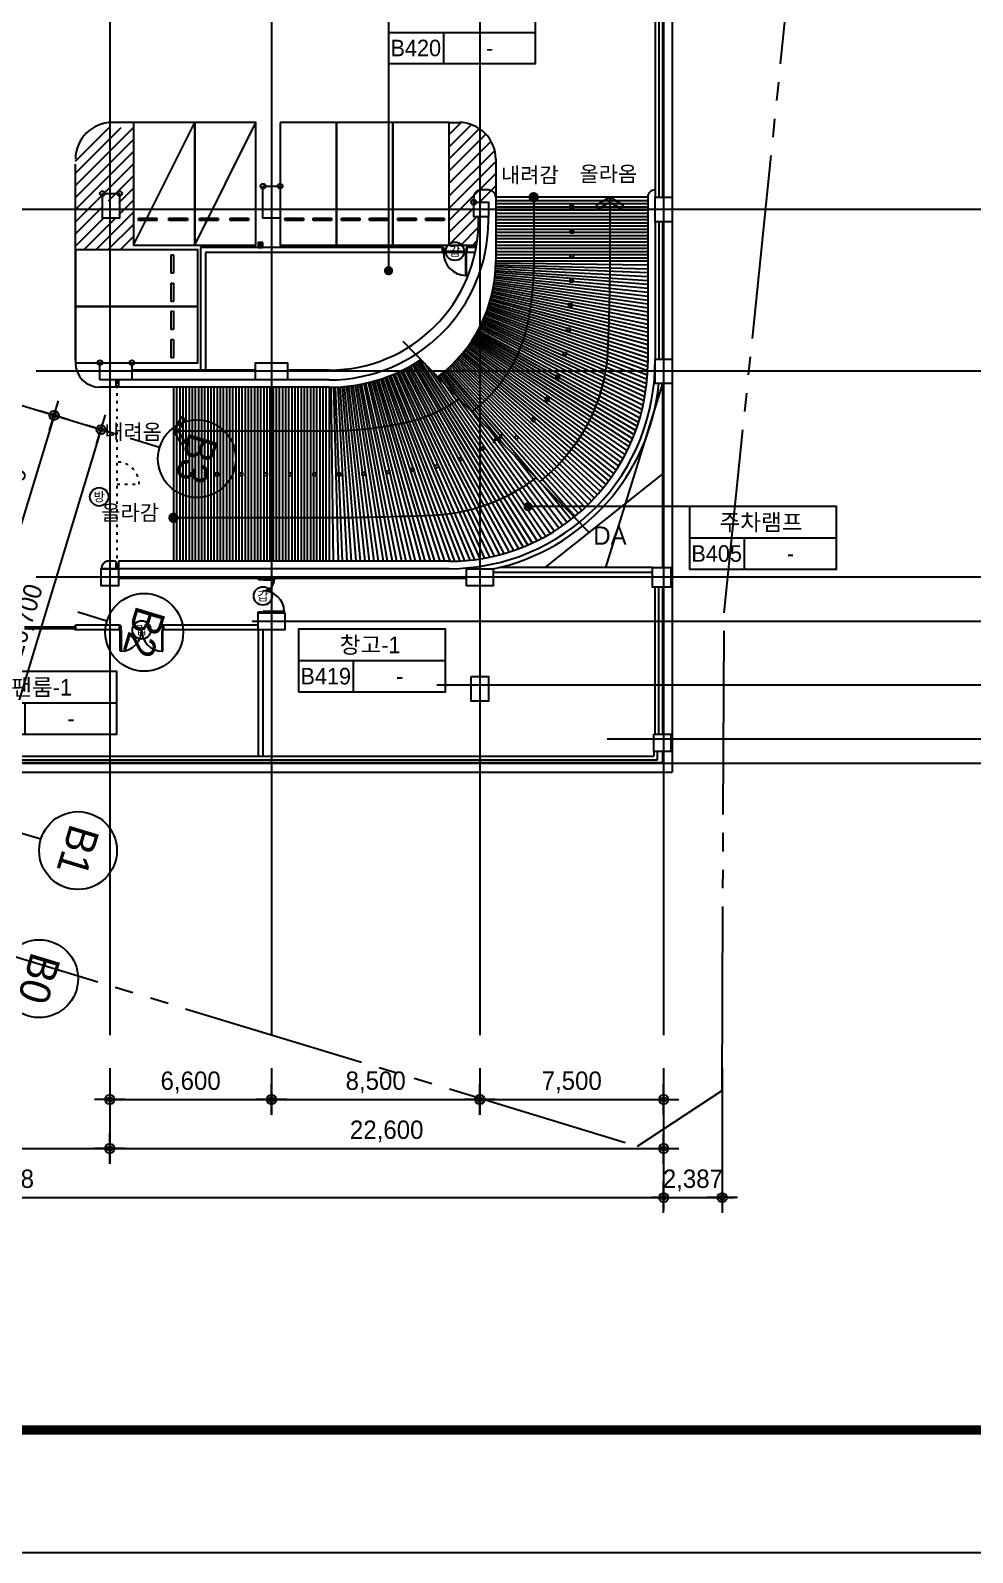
# Model space of a CAD drawing. Header units: metres. Extents: x 630750 to 860239, y 578133 to 726633.
# Drawn here: x 744667 to 783110, y 578133 to 640213 of the extents above; entities that cross this region are included whole.
import ezdxf
from ezdxf.enums import TextEntityAlignment as Align

# ---------------------------------------------------------------- set-up
doc = ezdxf.new("R2010")
doc.units = ezdxf.units.M
doc.header["$LTSCALE"] = 300
for name, pattern in [('HIDDEN-1', [1.4, 0.35, -0.7, 0.35]), ('SITE$0$ACAD$0$DASHED', [19.05, 12.7, -6.35]), ('SITE$0$PROPERTY', [37.5, 25, -2.5, 2.5, -2.5, 2.5, -2.5])]:
    doc.linetypes.add(name, pattern=pattern)
doc.layers.get('Defpoints').update_dxf_attribs({"color": 8})
for name, color, linetype in [('001dmp-FORM', 7, 'Continuous'), ('A-CEN-1', 1, 'Continuous'), ('A-CON', 2, 'Continuous'), ('A-DIM', 7, 'Continuous'), ('A-DOR', 4, 'Continuous'), ('A-ELE-4', 4, 'Continuous'), ('A-ELE-7', 7, 'Continuous'), ('A-GRID-DIMS', 14, 'Continuous'), ('A-HAT', 8, 'Continuous'), ('A-HAT-0', 7, 'Continuous'), ('A-HAT-1', 9, 'Continuous'), ('A-HAT-2', 8, 'Continuous'), ('A-ROM', 7, 'Continuous'), ('A-SYM1', 7, 'Continuous'), ('A-TXT', 3, 'Continuous'), ('A-TXT-S', 3, 'Continuous'), ('A-WAL-BLK', 3, 'Continuous'), ('A-WALL-CONC', 2, 'Continuous'), ('A-WIN-GLASS', 4, 'Continuous'), ('A-코너가드', 7, 'Continuous'), ('DIM', 7, 'Continuous'), ('DOR', 4, 'Continuous'), ('fire shutter', 2, 'Continuous'), ('PAK', 8, 'Continuous'), ('PARK-SOL', 251, 'Continuous'), ('SITE$0$C-PROP', 72, 'SITE$0$ACAD$0$DASHED'), ('SYM1', 7, 'Continuous'), ('블럭', 7, 'Continuous'), ('주차장배수', 3, 'Continuous')]:
    doc.layers.add(name, color=color, linetype=linetype)
doc.styles.add('TEXT', font='')
doc.styles.add('TEXT(돋음)', font='')
doc.styles.add('돋움', font='')
doc.styles.get('TEXT').set_extended_font_data('DotumChe')
doc.styles.get('TEXT(돋음)').set_extended_font_data('Dotum')
doc.styles.get('돋움').set_extended_font_data('Dotum')
doc.dimstyles.new('DIM250', dxfattribs={"dimscale": 250, "dimtxt": 3, "dimasz": 1, "dimexe": 2, "dimexo": 3, "dimgap": 1, "dimtad": 1, "dimdec": 0, "dimzin": 0, "dimdsep": 46, "dimlunit": 6, "dimtxsty": 'TEXT(돋음)', "dimblk": 'Z_DOT', "dimcen": 2.5, "dimdle": 2, "dimclrd": 256, "dimclre": 256, "dimclrt": 3, "dimadec": 0, "dimazin": 0, "dimtfac": 1, "dimtdec": 0, "dimtix": 1, "dimtmove": 2, "dimatfit": 3, "dimldrblk": 'Z_DOT', "dimfxl": 1, "dimtolj": 1, "dimtzin": 0, "dimarcsym": 0})

# ---------------------------------------------------------------- blocks, each defined once
blk = doc.blocks.new('sym-rom')
at = {"color": 0, "linetype": 'ByBlock'}
for p, q in [((0, 5.1), (24, 5.1)), ((9, 0), (9, 5.1))]:
    blk.add_line(p, q, dxfattribs=at)
blk.add_lwpolyline([(0, 0), (24, 0), (24, 10.2), (0, 10.2)], close=True, dxfattribs=at)
blk = doc.blocks.new('56')
at = {"ltscale": 5}
for points in [[(0, 5000), (0, 0), (2500, 0), (2500, 5000), (0, 5000)], [(200, 1100), (950, 1100)], [(200, 1000), (200, 1100)], [(950, 1000), (200, 1000)], [(950, 1100), (950, 1000)], [(1450, 1100), (2200, 1100)], [(1450, 1000), (1450, 1100)], [(2200, 1000), (1450, 1000)], [(2200, 1100), (2200, 1000)], [(2200, 1100), (2200, 1000)]]:
    blk.add_lwpolyline(points, dxfattribs=at)
for points in [[(200, 1000), (200, 1100)], [(200, 1100), (950, 1100)], [(950, 1000), (200, 1000)], [(950, 1100), (950, 1000)], [(1450, 1000), (1450, 1100)], [(1450, 1100), (2200, 1100)], [(2200, 1000), (1450, 1000)]]:
    blk.add_lwpolyline(points)
at = {"layer": 'PAK'}
blk.add_lwpolyline([(0, 0), (2500, 5000)], dxfattribs=at)
blk = doc.blocks.new('Z_DOT')
at = {"layer": 'DIM', "color": 7}
for p, q in [((0, -2.5), (0, 2.5)), ((-2.5, 0), (2.5, 0))]:
    blk.add_line(p, q, dxfattribs=at)
for radius in [0.75, 0.375]:
    blk.add_circle((0, 0), radius, dxfattribs=at)
blk = doc.blocks.new('*D118')
at = {"layer": 'A-DIM', "lineweight": -2, "transparency": 16777216}
for p, q in [((744187, 624950), (746112, 624366)), ((745561, 624272), (743557, 617669)), ((742038, 617869), (743963, 617285))]:
    blk.add_line(p, q, dxfattribs=at)
at = {"layer": 'Defpoints', "color": 0, "transparency": 16777216}
for p in [(743469, 625168), (741321, 618087), (743485, 617430)]:
    blk.add_point(p, dxfattribs=at)
at = {"layer": 'A-DIM', "lineweight": -2, "transparency": 16777216, "xscale": 250, "yscale": 250, "zscale": 250}
for p, rotation in [((745633, 624511), 73.12000000000005), ((743485, 617430), 253.1200000000001)]:
    blk.add_blockref('Z_DOT', p, dxfattribs=dict(at, rotation=rotation))
at = {"layer": 'A-DIM', "color": 3, "transparency": 16777216, "insert": (743891, 621173), "char_height": 750, "attachment_point": 5, "rotation": 73.12, "style": 'TEXT(돋음)'}
blk.add_mtext('\\A1;7,400', dxfattribs=at)
blk = doc.blocks.new('351')
at = {"ltscale": 5}
for points in [[(1383106, 4240352), (1378268, 4241613), (1378848, 4243839), (1383686, 4242578), (1383106, 4240352)], [(1379765, 4243393), (1379576, 4242667)], [(1379673, 4242642), (1379862, 4243368)], [(1379862, 4243368), (1379765, 4243393)], [(1379862, 4243368), (1379765, 4243393)], [(1379576, 4242667), (1379673, 4242642)], [(1379475, 4242280), (1379286, 4241555)], [(1379383, 4241529), (1379572, 4242255)], [(1379572, 4242255), (1379475, 4242280)], [(1379286, 4241555), (1379383, 4241529)]]:
    blk.add_lwpolyline(points, dxfattribs=at)
for points in [[(1379765, 4243393), (1379576, 4242667)], [(1379673, 4242642), (1379862, 4243368)], [(1379576, 4242667), (1379673, 4242642)], [(1379475, 4242280), (1379286, 4241555)], [(1379383, 4241529), (1379572, 4242255)], [(1379572, 4242255), (1379475, 4242280)], [(1379286, 4241555), (1379383, 4241529)]]:
    blk.add_lwpolyline(points)
blk = doc.blocks.new('d-18-18')
at = {"layer": 'A-DOR'}
for p, q in [((73696, 448489), (74565, 448489)), ((73696, 448459), (73696, 448489)), ((73696, 448459), (74565, 448459)), ((74565, 448459), (74565, 448489)), ((73696, 446779), (74565, 446779)), ((73696, 446779), (73696, 446749)), ((73696, 446749), (74565, 446749)), ((74565, 446749), (74565, 446779))]:
    blk.add_line(p, q, dxfattribs=at)
for points in [[(74565, 448459), (73696, 448459)], [(74565, 446779), (73696, 446779)]]:
    blk.add_lwpolyline(points, dxfattribs=at)
for points in [[(74565, 448519), (74765, 448519), (74765, 448489), (74720, 448489), (74720, 448474), (74610, 448474), (74610, 448489), (74565, 448489)], [(74565, 446719), (74765, 446719), (74765, 446749), (74720, 446749), (74720, 446764), (74610, 446764), (74610, 446749), (74565, 446749)]]:
    blk.add_lwpolyline(points, close=True, dxfattribs=at)
for centre, start, end in [((74565, 448489), 181.97417, 270.00001), ((74565, 446749), 89.99999, 178.02583)]:
    blk.add_arc(centre, 870, start, end, dxfattribs=at)
blk = doc.blocks.new('*D31')
at = {"layer": 'A-DIM', "lineweight": -2, "transparency": 16777216}
for p, q in [((744187, 624950), (748026, 623785)), ((747475, 623691), (742771, 608189)), ((739338, 608970), (743177, 607805))]:
    blk.add_line(p, q, dxfattribs=at)
at = {"layer": 'Defpoints', "color": 0, "transparency": 16777216}
for p in [(743469, 625168), (738620, 609188), (742698, 607950)]:
    blk.add_point(p, dxfattribs=at)
at = {"layer": 'A-DIM', "lineweight": -2, "transparency": 16777216, "xscale": 250, "yscale": 250, "zscale": 250}
for p, rotation in [((747547, 623931), 73.12000000000172), ((742698, 607950), 253.1200000000018)]:
    blk.add_blockref('Z_DOT', p, dxfattribs=dict(at, rotation=rotation))
at = {"layer": 'A-DIM', "color": 3, "transparency": 16777216, "insert": (744455, 616143), "char_height": 750, "attachment_point": 5, "rotation": 73.12, "style": 'TEXT(돋음)'}
blk.add_mtext('\\A1;16,700', dxfattribs=at)
blk = doc.blocks.new('*D34')
at = {"layer": 'A-DIM', "lineweight": -2, "transparency": 16777216}
for p, q in [((747904, 597889), (747904, 596111)), ((754504, 597889), (754504, 596111)), ((748154, 596611), (754254, 596611))]:
    blk.add_line(p, q, dxfattribs=at)
at = {"layer": 'Defpoints', "color": 0, "transparency": 16777216}
for p in [(747904, 598639), (754504, 598639), (754504, 596611)]:
    blk.add_point(p, dxfattribs=at)
at = {"layer": 'A-DIM', "lineweight": -2, "transparency": 16777216, "xscale": 250, "yscale": 250, "zscale": 250, "rotation": 180}
blk.add_blockref('Z_DOT', (747904, 596611), dxfattribs=at)
at = {"layer": 'A-DIM', "lineweight": -2, "transparency": 16777216, "xscale": 250, "yscale": 250, "zscale": 250}
blk.add_blockref('Z_DOT', (754504, 596611), dxfattribs=at)
at = {"layer": 'A-DIM', "color": 3, "transparency": 16777216, "insert": (751204, 597309), "char_height": 750, "attachment_point": 5, "style": 'TEXT(돋음)'}
blk.add_mtext('\\A1;6,600', dxfattribs=at)
blk = doc.blocks.new('*D35')
at = {"layer": 'A-DIM', "lineweight": -2, "transparency": 16777216}
for p, q in [((716117, 597889), (716117, 592111)), ((770504, 597889), (770504, 592111)), ((716367, 592611), (770254, 592611))]:
    blk.add_line(p, q, dxfattribs=at)
at = {"layer": 'Defpoints', "color": 0, "transparency": 16777216}
for p in [(716117, 598639), (770504, 598639), (770504, 592611)]:
    blk.add_point(p, dxfattribs=at)
at = {"layer": 'A-DIM', "lineweight": -2, "transparency": 16777216, "xscale": 250, "yscale": 250, "zscale": 250, "rotation": 180}
blk.add_blockref('Z_DOT', (716117, 592611), dxfattribs=at)
at = {"layer": 'A-DIM', "lineweight": -2, "transparency": 16777216, "xscale": 250, "yscale": 250, "zscale": 250}
blk.add_blockref('Z_DOT', (770504, 592611), dxfattribs=at)
at = {"layer": 'A-DIM', "color": 3, "transparency": 16777216, "insert": (743311, 593309), "char_height": 750, "attachment_point": 5, "style": 'TEXT(돋음)'}
blk.add_mtext('\\A1;54,388', dxfattribs=at)
blk = doc.blocks.new('*D37')
at = {"layer": 'A-DIM', "lineweight": -2, "transparency": 16777216}
for p, q in [((747904, 597889), (747904, 594111)), ((770504, 597889), (770504, 594111)), ((748154, 594611), (770254, 594611))]:
    blk.add_line(p, q, dxfattribs=at)
at = {"layer": 'Defpoints', "color": 0, "transparency": 16777216}
for p in [(747904, 598639), (770504, 598639), (770504, 594611)]:
    blk.add_point(p, dxfattribs=at)
at = {"layer": 'A-DIM', "lineweight": -2, "transparency": 16777216, "xscale": 250, "yscale": 250, "zscale": 250, "rotation": 180}
blk.add_blockref('Z_DOT', (747904, 594611), dxfattribs=at)
at = {"layer": 'A-DIM', "lineweight": -2, "transparency": 16777216, "xscale": 250, "yscale": 250, "zscale": 250}
blk.add_blockref('Z_DOT', (770504, 594611), dxfattribs=at)
at = {"layer": 'A-DIM', "color": 3, "transparency": 16777216, "insert": (759204, 595309), "char_height": 750, "attachment_point": 5, "style": 'TEXT(돋음)'}
blk.add_mtext('\\A1;22,600', dxfattribs=at)
blk = doc.blocks.new('*D38')
at = {"layer": 'A-DIM', "lineweight": -2, "transparency": 16777216}
for p, q in [((754504, 597889), (754504, 596111)), ((763004, 597889), (763004, 596111)), ((754754, 596611), (762754, 596611))]:
    blk.add_line(p, q, dxfattribs=at)
at = {"layer": 'Defpoints', "color": 0, "transparency": 16777216}
for p in [(754504, 598639), (763004, 598639), (763004, 596611)]:
    blk.add_point(p, dxfattribs=at)
at = {"layer": 'A-DIM', "lineweight": -2, "transparency": 16777216, "xscale": 250, "yscale": 250, "zscale": 250, "rotation": 180}
blk.add_blockref('Z_DOT', (754504, 596611), dxfattribs=at)
at = {"layer": 'A-DIM', "lineweight": -2, "transparency": 16777216, "xscale": 250, "yscale": 250, "zscale": 250}
blk.add_blockref('Z_DOT', (763004, 596611), dxfattribs=at)
at = {"layer": 'A-DIM', "color": 3, "transparency": 16777216, "insert": (758754, 597309), "char_height": 750, "attachment_point": 5, "style": 'TEXT(돋음)'}
blk.add_mtext('\\A1;8,500', dxfattribs=at)
blk = doc.blocks.new('*D39')
at = {"layer": 'A-DIM', "lineweight": -2, "transparency": 16777216}
for p, q in [((763004, 597889), (763004, 596111)), ((770504, 597889), (770504, 596111)), ((763254, 596611), (770254, 596611))]:
    blk.add_line(p, q, dxfattribs=at)
at = {"layer": 'Defpoints', "color": 0, "transparency": 16777216}
for p in [(763004, 598639), (770504, 598639), (770504, 596611)]:
    blk.add_point(p, dxfattribs=at)
at = {"layer": 'A-DIM', "lineweight": -2, "transparency": 16777216, "xscale": 250, "yscale": 250, "zscale": 250, "rotation": 180}
blk.add_blockref('Z_DOT', (763004, 596611), dxfattribs=at)
at = {"layer": 'A-DIM', "lineweight": -2, "transparency": 16777216, "xscale": 250, "yscale": 250, "zscale": 250}
blk.add_blockref('Z_DOT', (770504, 596611), dxfattribs=at)
at = {"layer": 'A-DIM', "color": 3, "transparency": 16777216, "insert": (766754, 597309), "char_height": 750, "attachment_point": 5, "style": 'TEXT(돋음)'}
blk.add_mtext('\\A1;7,500', dxfattribs=at)
blk = doc.blocks.new('*D41')
at = {"layer": 'A-DIM', "lineweight": -2, "transparency": 16777216}
for p, q in [((770504, 597889), (770504, 592111)), ((772891, 597889), (772891, 592111)), ((770254, 592611), (770004, 592611)), ((770504, 592611), (772891, 592611)), ((773141, 592611), (773391, 592611))]:
    blk.add_line(p, q, dxfattribs=at)
at = {"layer": 'Defpoints', "color": 0, "transparency": 16777216}
for p in [(770504, 598639), (772891, 598639), (772891, 592611)]:
    blk.add_point(p, dxfattribs=at)
at = {"layer": 'A-DIM', "lineweight": -2, "transparency": 16777216, "xscale": 250, "yscale": 250, "zscale": 250}
blk.add_blockref('Z_DOT', (770504, 592611), dxfattribs=at)
at = {"layer": 'A-DIM', "lineweight": -2, "transparency": 16777216, "xscale": 250, "yscale": 250, "zscale": 250, "rotation": 180}
blk.add_blockref('Z_DOT', (772891, 592611), dxfattribs=at)
at = {"layer": 'A-DIM', "color": 3, "transparency": 16777216, "insert": (771698, 593309), "char_height": 750, "attachment_point": 5, "style": 'TEXT(돋음)'}
blk.add_mtext('\\A1;2,387', dxfattribs=at)
blk = doc.blocks.new('*D42')
at = {"layer": 'A-DIM', "lineweight": -2, "transparency": 16777216}
for p, q in [((716117, 597889), (716117, 594111)), ((747904, 597889), (747904, 594111)), ((716367, 594611), (747654, 594611))]:
    blk.add_line(p, q, dxfattribs=at)
at = {"layer": 'Defpoints', "color": 0, "transparency": 16777216}
for p in [(716117, 598639), (747904, 598639), (747904, 594611)]:
    blk.add_point(p, dxfattribs=at)
at = {"layer": 'A-DIM', "lineweight": -2, "transparency": 16777216, "xscale": 250, "yscale": 250, "zscale": 250, "rotation": 180}
blk.add_blockref('Z_DOT', (716117, 594611), dxfattribs=at)
at = {"layer": 'A-DIM', "lineweight": -2, "transparency": 16777216, "xscale": 250, "yscale": 250, "zscale": 250}
blk.add_blockref('Z_DOT', (747904, 594611), dxfattribs=at)
at = {"layer": 'A-DIM', "color": 3, "transparency": 16777216, "insert": (732011, 595309), "char_height": 750, "attachment_point": 5, "style": 'TEXT(돋음)'}
blk.add_mtext('\\A1;31,788', dxfattribs=at)
blk = doc.blocks.new('*U29')
blk.add_line((0, 5), (0, 0))
blk.add_circle((0, 11.35), 6.35)
at = {"color": 3, "style": '돋움'}
blk.add_attdef('NO', text='', height=5, dxfattribs=at).set_placement((0, 11.35), align=Align.MIDDLE_CENTER)
blk = doc.blocks.new('dor-1000x200conc')
at = {"layer": 'A-DOR'}
for p, q in [((30, 1140), (30, 200)), ((60, 1140), (30, 1140)), ((60, 1140), (60, 200)), ((30, 200), (60, 200))]:
    blk.add_line(p, q, dxfattribs=at)
for points in [[(0, 200), (0, 0), (30, 0), (30, 45), (45, 45), (45, 155), (30, 155), (30, 200)], [(1000, 200), (1000, 0), (970, 0), (970, 45), (955, 45), (955, 155), (970, 155), (970, 200)]]:
    blk.add_lwpolyline(points, close=True, dxfattribs=at)
blk.add_arc((30, 200), 940, 0, 88.17288, dxfattribs=at)
at = {"layer": 'DOR', "color": 9}
for points in [[(30, 200), (970, 200)], [(955, 155), (45, 155)]]:
    blk.add_lwpolyline(points, dxfattribs=at)
blk = doc.blocks.new('xref-sheet(건축)')
at = {"layer": '001dmp-FORM', "color": 30}
blk.add_lwpolyline([(8410, 5940), (0, 5940), (0, 0), (8410, 0)], close=True, dxfattribs=at)
at = {"layer": '001dmp-FORM', "const_width": 15}
blk.add_lwpolyline([(300, 200), (300, 5740), (8210, 5740), (8210, 200)], close=True, dxfattribs=at)

msp = doc.modelspace()

# ---------------------------------------------------------------- hatches: boundary and pattern name
at = {"layer": 'SYM1'}
h = msp.add_hatch(color=256, dxfattribs=at)
edge = h.paths.add_edge_path()
edge.add_arc((765199.7, 633409.6), 213.3, 450, 630, ccw=False)
edge.add_arc((765199.7, 633409.6), 213.3, 270, 450, ccw=False)
for points in [[(768304.4, 633410.2), (768855.2, 633092.2), (768766.3, 632938.3), (768304.4, 633204.9), (767842.5, 632938.3), (767753.6, 633092.2)], [(750504.4, 623885.2), (750822.4, 624436), (750976.3, 624347.1), (750709.7, 623885.2), (750976.3, 623423.3), (750822.4, 623334.5)]]:
    msp.add_hatch(color=256, dxfattribs=at).paths.add_polyline_path(points)
h = msp.add_hatch(color=256, dxfattribs=at)
edge = h.paths.add_edge_path()
edge.add_arc((750504.4, 620336.9), 213.3, 450, 630, ccw=False)
edge.add_arc((750504.4, 620336.9), 213.3, 270, 450, ccw=False)

# ---------------------------------------------------------------- linework, layer by layer
msp.add_line((763654.4, 633410.2), (763654.4, 632460.2))
at = {"color": 6}
for points in [[(766694.4, 632950.4), (766694.4, 633070.4), (766814.4, 633070.4), (766814.4, 632950.4)], [(766694.4, 631950.4), (766694.4, 632070.4), (766814.4, 632070.4), (766814.4, 631950.4)], [(766694.4, 630950.4), (766694.4, 631070.4), (766814.4, 631070.4), (766814.4, 630950.4)], [(766680.8, 629952.2), (766684.4, 630072.2), (766804.3, 630068.6), (766800.7, 629948.7)], [(766632.6, 628955.4), (766640.1, 629075.1), (766759.9, 629067.6), (766752.4, 628947.9)], [(766552.3, 627960.4), (766563.4, 628079.9), (766682.9, 628068.8), (766671.8, 627949.3)], [(766399.2, 626979.6), (766424.7, 627096.8), (766542, 627071.3), (766516.4, 626954.1)], [(766101.7, 626034.5), (766144.9, 626146.5), (766256.9, 626103.3), (766213.7, 625991.3)], [(765665.3, 625145.1), (765725.2, 625249.1), (765829.2, 625189.1), (765769.2, 625085.2)], [(765099.2, 624331.2), (765174.3, 624424.8), (765267.9, 624349.7), (765192.9, 624256.1)], [(764417.7, 623611.4), (764504.8, 623694), (764587.4, 623606.9), (764500.3, 623524.3)], [(762236.4, 622810.4), (762280.2, 622698.7), (762168.4, 622654.9), (762124.6, 622766.6)], [(763127.2, 623243.8), (763186.2, 623139.3), (763081.8, 623080.2), (763022.7, 623184.7)], [(751204.4, 622170.2), (751324.4, 622170.2), (751324.4, 622050.2), (751204.4, 622050.2)], [(752204.4, 622170.2), (752324.4, 622170.2), (752324.4, 622050.2), (752204.4, 622050.2)], [(753204.4, 622170.2), (753324.4, 622170.2), (753324.4, 622050.2), (753204.4, 622050.2)], [(754204.4, 622170.2), (754324.4, 622170.2), (754324.4, 622050.2), (754204.4, 622050.2)], [(755204.4, 622170.2), (755324.4, 622170.2), (755324.4, 622050.2), (755204.4, 622050.2)], [(756204.4, 622170.2), (756324.4, 622170.2), (756324.4, 622050.2), (756204.4, 622050.2)], [(757324.4, 622172.2), (757324.4, 622052.2), (757204.4, 622052.2), (757204.4, 622172.2)], [(758324, 622199), (758324, 622079), (758204, 622079), (758204, 622199)], [(759317.6, 622264.7), (759326.6, 622145.1), (759206.9, 622136.1), (759197.9, 622255.8)], [(760312.4, 622351.6), (760324.2, 622232.2), (760204.7, 622220.4), (760193, 622339.8)], [(761292.1, 622508.6), (761319.5, 622391.7), (761202.6, 622364.4), (761175.3, 622481.2)]]:
    msp.add_lwpolyline(points, close=True, dxfattribs=at)
at = {"layer": 'A-CEN-1', "linetype": 'Continuous'}
for p, q in [((747904.4, 708258.8), (747904.4, 599232.8)), ((747904.4, 708258.8), (747904.4, 599232.8)), ((754504.4, 708258.8), (754504.4, 599232.8)), ((763004.4, 708258.8), (763004.4, 599232.8)), ((770504.4, 708258.8), (770504.4, 599232.8)), ((796986.4, 632910.2), (735004.4, 632910.2)), ((796986.4, 626310.2), (744904.4, 626310.2)), ((796986.4, 617910.2), (744904.4, 617910.2)), ((796986.4, 616110.2), (753711.9, 616110.2)), ((796986.4, 613510.2), (761246.9, 613510.2)), ((796986.4, 611310.2), (768206.9, 611310.2)), ((796986.4, 610310.2), (703295.7, 610310.2))]:
    msp.add_line(p, q, dxfattribs=at)
at = {"layer": 'A-CON'}
for points in [[(754154.4, 633860.2), (754854.4, 633860.2), (754854.4, 632560.2), (754154.4, 632560.2)], [(747604.4, 633560.2), (748304.4, 633560.2), (748304.4, 632560.2), (747604.4, 632560.2)], [(770154.4, 633410.2), (770854.4, 633410.2), (770854.4, 632410.2), (770154.4, 632410.2)], [(762754.4, 633210.2), (763354.4, 633210.2), (763354.4, 632610.2), (762754.4, 632610.2)], [(747504.4, 625960.2), (747504.4, 626660.2), (748804.4, 626660.2), (748804.4, 625960.2)], [(753854.4, 625960.2), (753854.4, 626660.2), (755154.4, 626660.2), (755154.4, 625960.2)], [(770154.4, 626810.2), (770854.4, 626810.2), (770854.4, 625810.2), (770154.4, 625810.2)], [(747554.4, 618260.2), (748254.4, 618260.2), (748254.4, 617560.2), (747554.4, 617560.2)], [(763554.4, 618260.2), (763554.4, 617560.2), (762454.4, 617560.2), (762454.4, 618260.2)], [(770054.4, 618310.2), (770804.4, 618310.2), (770804.4, 617510.2), (770054.4, 617510.2)], [(755054.4, 616460.2), (755054.4, 615760.2), (753954.4, 615760.2), (753954.4, 616460.2)], [(762654.4, 613860.2), (763354.4, 613860.2), (763354.4, 612860.2), (762654.4, 612860.2)], [(770104.4, 611510.2), (770804.4, 611510.2), (770804.4, 610810.2), (770104.4, 610810.2)]]:
    msp.add_lwpolyline(points, close=True, dxfattribs=at)
at = {"layer": 'A-DOR'}
for p, q in [((754154.4, 617830.2), (754154.4, 617800.3)), ((754624.4, 617830.2), (754154.4, 617830.2)), ((754624.4, 617800.3), (754154.4, 617800.3)), ((754624.4, 617800.3), (754624.4, 617830.2)), ((754154.4, 616520.2), (754154.4, 616490.2)), ((755023.9, 616520.2), (754154.4, 616520.2)), ((755023.9, 616490.2), (754154.4, 616490.2)), ((755023.9, 616520.2), (755023.9, 616490.2))]:
    msp.add_line(p, q, dxfattribs=at)
for points in [[(754154.4, 617860.2), (753954.4, 617860.2), (753954.4, 617830.2), (753999.4, 617830.2), (753999.4, 617815.2), (754109.4, 617815.2), (754109.4, 617830.2), (754154.4, 617830.2)], [(754154.4, 616460.2), (753954.4, 616460.2), (753954.4, 616490.2), (753999.4, 616490.2), (753999.4, 616505.2), (754109.4, 616505.2), (754109.4, 616490.2), (754154.4, 616490.2)]]:
    msp.add_lwpolyline(points, close=True, dxfattribs=at)
for points in [[(754154.4, 617800.3), (754624.4, 617800.3)], [(754154.4, 616520.2), (755023.9, 616520.2)]]:
    msp.add_lwpolyline(points, dxfattribs=at)
for centre, radius, start, end in [((754154.4, 617830.2), 470, 269.99998, 0), ((754154.4, 616490.2), 870, 1.974151, 90.000011)]:
    msp.add_arc(centre, radius, start, end, dxfattribs=at)
at = {"layer": 'A-ELE-4'}
for p, q in [((763654.4, 630810.2), (769854.4, 630810.2)), ((763654.4, 630810.2), (769854.4, 630810.2)), ((756854.4, 625660.2), (756854.4, 618560.2)), ((756854.4, 625660.2), (756854.4, 618560.2))]:
    msp.add_line(p, q, dxfattribs=at)
at = {"layer": 'A-ELE-7'}
for p, q in [((769854.4, 633410.2), (763654.4, 633410.2)), ((765204.4, 633409.6), (765204.4, 630810.2)), ((768304.4, 633410.2), (768304.4, 630810.2)), ((769854.4, 633410.6), (769854.4, 626660.2)), ((763354.4, 633210.2), (763354.4, 633210.2)), ((763654.4, 630810.2), (769854.4, 630810.2)), ((748154.4, 625660.2), (747504.4, 625660.2)), ((756854.4, 625660.2), (748254.4, 625660.2)), ((750504.4, 625660.2), (750504.4, 618560.2)), ((748154.4, 618560.2), (747804.4, 618560.2)), ((761754.4, 618560.2), (748254.4, 618560.2))]:
    msp.add_line(p, q, dxfattribs=at)
for points in [[(768304.4, 633310.2), (768304.4, 630810.2), (768303.9, 630534), (768302.4, 630257.4), (768299.8, 629980.3), (768296.3, 629702.2), (768291.8, 629423), (768286.2, 629142.2), (768279.7, 628859.5), (768272.2, 628574.6), (768263.6, 628287.2), (768254.1, 627996.8), (768243.7, 627703.2), (768232.2, 627405.8), (768219, 627104.5), (768193.8, 626802.9), (768156.6, 626501.5), (768106.8, 626201), (768044.4, 625902.2), (767969.4, 625605.5), (767881.8, 625311.5), (767781.8, 625020.9), (767669.6, 624734.2), (767545.2, 624452), (767408.8, 624174.9), (767260.7, 623903.5), (767101.1, 623638.2), (766930.3, 623379.7), (766748.6, 623128.4), (766556.4, 622884.9), (766353.9, 622649.6), (766141.6, 622423), (765919.9, 622205.6), (765685.8, 622001.5), (765452.8, 621808.7)], [(765204.4, 630810.2), (765202.9, 630615.2), (765198.3, 630420.1), (765190.8, 630225), (765180.2, 630029.8), (765166.5, 629834.4), (765149.9, 629638.9), (765130.3, 629443.2), (765107.7, 629247.2), (765082.1, 629051), (765053.6, 628854.4), (765022.2, 628657.4), (764987.8, 628459.9), (764950.1, 628262.1), (764906, 628065), (764855.3, 627868.9), (764797.9, 627674.2), (764733.9, 627481.2), (764663.2, 627290), (764586, 627101), (764502.3, 626914.4), (764412.1, 626730.4), (764315.6, 626549.3), (764212.9, 626371.4), (764104.1, 626196.9), (763989.2, 626026.1), (763868.5, 625859.1), (763742.1, 625696.2), (763610.2, 625537.7), (763472.8, 625383.7), (763330.2, 625234.4), (763182.6, 625090.1), (763030.1, 624951), (762873, 624817.1), (762711.5, 624688.8), (762673.3, 624660.5)], [(767468.9, 619740.2), (763803.5, 623500.9), (763910.5, 623744.2), (763557.6, 623400.2), (763664.6, 623643.5), (759877.8, 627528.8)], [(750504.4, 623885.2), (756854.4, 623885.2), (757078.9, 623887), (757303.4, 623892.3), (757528, 623900.9), (757752.7, 623913.2), (757977.6, 623928.9), (758202.6, 623948), (758427.8, 623970.7), (758653.4, 623996.7), (758879.2, 624026.1), (759105.5, 624059), (759332.2, 624095.3), (759559.5, 624134.8), (759787.4, 624177.8), (760014.8, 624227.1), (760240.9, 624284.3), (760465.1, 624350.5), (760687.1, 624424.7), (760906.8, 624506.9), (761123.4, 624597.7), (761336.9, 624696.4), (761546.9, 624802.7), (761752.9, 624917.2), (761954.8, 625039.1), (762152.3, 625168.3), (762167.8, 625179.3)], [(765296, 621969.6), (765046.6, 621784), (764754.3, 621587), (764452.7, 621404.6), (764143, 621236.7), (763826, 621083.5), (763502, 620946.2), (763172.2, 620824.2), (762837.4, 620718), (762497.9, 620628.3), (762155.1, 620554.7), (761809.6, 620497.3), (761462, 620457), (761113.5, 620432.8), (760767, 620418.4), (760425.2, 620405.3), (760087.7, 620393.2), (759754.1, 620382.2), (759423.7, 620372.4), (759096.3, 620363.7), (758771.5, 620356.2), (758448.8, 620349.8), (758127.8, 620344.6), (757808.2, 620340.5), (757489.7, 620337.6), (757171.8, 620338.2), (756854.4, 620335.2), (750504.4, 620335.2)]]:
    msp.add_lwpolyline(points, dxfattribs=at)
for centre, radius, start, end in [((757754.4, 630810.2), 5900, 306.76813, 0), ((756854.4, 632460.2), 6800, 270, 303.441584), ((761754.4, 626660.2), 8100, 309.039006, 359.999988), ((761754.4, 626660.2), 8100, 270, 309.039006), ((747864.3, 618256.1), 310, 101.149002, 179.239351)]:
    msp.add_arc(centre, radius, start, end, dxfattribs=at)
at = {"layer": 'A-HAT'}
for p, q in [((754504.4, 634438.1), (754504.4, 622260.2)), ((763654.4, 633280.2), (769854.4, 633280.2)), ((763654.4, 633150.2), (769854.4, 633150.2)), ((763654.4, 633020.2), (769854.4, 633020.2)), ((763654.4, 632890.2), (769854.4, 632890.2)), ((763654.4, 632760.2), (769854.4, 632760.2)), ((763654.4, 632630.2), (769854.4, 632630.2)), ((763654.4, 632500.2), (769854.4, 632500.2)), ((763654.4, 632370.2), (769854.4, 632370.2)), ((763654.4, 632240.2), (769854.4, 632240.2)), ((763654.4, 632110.2), (769854.4, 632110.2)), ((763654.4, 631980.2), (769854.4, 631980.2)), ((763654.4, 631850.2), (769854.4, 631850.2)), ((763654.4, 631720.2), (769854.4, 631720.2)), ((763654.4, 631590.2), (769854.4, 631590.2)), ((763654.4, 631460.2), (769854.4, 631460.2)), ((763653.9, 630733), (769862.7, 630651.7)), ((763654.4, 631330.2), (769854.4, 631330.2)), ((763654.4, 631200.2), (769854.4, 631200.2)), ((763654.4, 631070.2), (769854.4, 631070.2)), ((763654.4, 630940.2), (769854.4, 630940.2)), ((763654.4, 630810.2), (769854.4, 630810.2)), ((763613.5, 630116.8), (769854.4, 629378.1)), ((763622.1, 630193.5), (769854.4, 629538.5)), ((763629.6, 630270.4), (769854.4, 629698.4)), ((763636.2, 630347.3), (769854.4, 629857.9)), ((763641.8, 630424.4), (769854.4, 630017.1)), ((763646.3, 630501.4), (769854.4, 630176.1)), ((763649.8, 630578.6), (769854.4, 630334.8)), ((763652.4, 630655.8), (769854.4, 630493.4)), ((763508.9, 629508.1), (769854.4, 628072.3)), ((763525.5, 629583.6), (769854.4, 628238.3)), ((763541, 629659.2), (769854.4, 628403.4)), ((763555.6, 629735), (769854.4, 628567.6)), ((763569.2, 629811.1), (769854.4, 628731)), ((763581.8, 629887.3), (769854.4, 628893.8)), ((763593.3, 629963.6), (769854.4, 629055.8)), ((763603.9, 630040.1), (769854.4, 629217.2)), ((763341.3, 628913.8), (769854.3, 626702.8)), ((763365.6, 628987), (769854.4, 626878.7)), ((763389, 629060.6), (769854.4, 627053.1)), ((763411.4, 629134.5), (769854.4, 627226)), ((763432.9, 629208.8), (769854.4, 627397.6)), ((763453.4, 629283.2), (769854.4, 627568)), ((763472.9, 629357.9), (769854.4, 627737.3)), ((763491.4, 629432.9), (769854.4, 627905.3)), ((763079.6, 628270.2), (769696.6, 625114.1)), ((763112.4, 628340.2), (769737, 625286.1)), ((763144.3, 628410.5), (769758.8, 625465.5)), ((763175.3, 628481.2), (769789.8, 625639.4)), ((763205.3, 628552.4), (769805.5, 625818.5)), ((763234.4, 628624), (769826.9, 625993.7)), ((763262.5, 628695.9), (769836.6, 626172.3)), ((763289.7, 628768.1), (769848.4, 626348.6)), ((763316, 628840.8), (769852.3, 626526.1)), ((762744.2, 627661.9), (769239.2, 623563.9)), ((762785, 627727.5), (769306.3, 623731.2)), ((762824.9, 627793.6), (769369.5, 623899.9)), ((762863.9, 627860.2), (769429, 624069.9)), ((762902.1, 627927.3), (769484.7, 624241)), ((762939.4, 627995), (769536.4, 624413.1)), ((762975.8, 628063.1), (769584.3, 624586.1)), ((763011.3, 628131.7), (769618.8, 624765)), ((763045.9, 628200.7), (769668.5, 624934.9)), ((762290.6, 627037.6), (768367.7, 621983.2)), ((762339.6, 627097.2), (768470.7, 622132.4)), ((762387.8, 627157.6), (768570.3, 622283.7)), ((762435.2, 627218.5), (768666.4, 622437.2)), ((762481.8, 627280.1), (768759, 622592.6)), ((762527.6, 627342.3), (768833.5, 622760.8)), ((762572.6, 627405.1), (768933.7, 622909.5)), ((762616.7, 627468.4), (769001.4, 623080.4)), ((762660.1, 627532.4), (769093.8, 623233.4)), ((762702.6, 627596.9), (769168.4, 623397.9)), ((759941.5, 626401.4), (763802.7, 618823.5)), ((764000.5, 618877.9), (760020.6, 626442.3)), ((760099.1, 626484.3), (764196.8, 618937.2)), ((764391.6, 619001.6), (760177, 626527.3)), ((760254.4, 626571.3), (764584.8, 619070.8)), ((764776.2, 619145), (760331.2, 626616.3)), ((760407.4, 626662.3), (764965.6, 619224)), ((765153, 619307.7), (760483, 626709.3)), ((760557.9, 626757.3), (765338.3, 619396.2)), ((765521.3, 619489.4), (760741.8, 626642.3)), ((761702.3, 626425.7), (767027.3, 620511.6)), ((761759.3, 626477.7), (767163.8, 620631.3)), ((761815.7, 626530.5), (767297.5, 620753.9)), ((761871.4, 626584.1), (767428.4, 620879.6)), ((761926.3, 626638.3), (767556.5, 621008.2)), ((761980.6, 626693.3), (767681.7, 621139.6)), ((762034.1, 626748.9), (767803.8, 621273.7)), ((762086.9, 626805.3), (767922.9, 621410.5)), ((762138.9, 626862.4), (768038.9, 621550)), ((762190.2, 626920.1), (768151.8, 621692)), ((762240.8, 626978.5), (768261.4, 621836.4)), ((758093.6, 625774.1), (759430.6, 618560.2)), ((759619.2, 618560.2), (758181, 625790.9)), ((758268.2, 625808.8), (759808.9, 618560.2)), ((759999.7, 618560.2), (758355.1, 625827.9)), ((758441.8, 625848.1), (760191.5, 618560.2)), ((760384.5, 618560.2), (758528.2, 625869.5)), ((758614.4, 625891.9), (760578.9, 618560.2)), ((760774.6, 618560.2), (758700.2, 625915.5)), ((758785.7, 625940.3), (760971.8, 618560.2)), ((761170.4, 618560.2), (758870.9, 625966.1)), ((758955.7, 625993), (761370.8, 618560.2)), ((761572.8, 618560.2), (759040.2, 626021.1)), ((759124.3, 626050.3), (761776.6, 618560.3)), ((761981.2, 618563.4), (759208, 626080.5)), ((759291.3, 626111.9), (762185.7, 618571.7)), ((762390, 618585.2), (759374.2, 626144.3)), ((759456.6, 626177.8), (762593.9, 618603.8)), ((762797.3, 618627.6), (759538.6, 626212.4)), ((759620.2, 626248.1), (763000.2, 618656.6)), ((763202.3, 618690.7), (759701.3, 626284.9)), ((759781.9, 626322.6), (763403.4, 618729.9)), ((763603.6, 618774.1), (759862, 626361.5)), ((761118.7, 626255.6), (765701.8, 619587.2)), ((761346.1, 626129.4), (761732.6, 625625.7)), ((761407.1, 626176.9), (762302.5, 625041)), ((761467.4, 626225.1), (763034, 624290.5)), ((761527.1, 626274.1), (764007.9, 623291.2)), ((765879.8, 619689.5), (761557.7, 625805.2)), ((761586.1, 626323.8), (765368.8, 621894.9)), ((761644.5, 626374.4), (766888.3, 620395)), ((750631.4, 625660.2), (750631.4, 618560.2)), ((750758.4, 625660.2), (750758.4, 618560.2)), ((750885.4, 625660.2), (750885.4, 618560.2)), ((751012.4, 625660.2), (751012.4, 618560.2)), ((751139.4, 625660.2), (751139.4, 618560.2)), ((751266.4, 625660.2), (751266.4, 618560.2)), ((751393.4, 625660.2), (751393.4, 618560.2)), ((751520.4, 625660.2), (751520.4, 618560.2)), ((751647.4, 625660.2), (751647.4, 618560.2)), ((751774.4, 625660.2), (751774.4, 618560.2)), ((751901.4, 625660.2), (751901.4, 618560.2)), ((752028.4, 625660.2), (752028.4, 618560.2)), ((752155.4, 625660.2), (752155.4, 618560.2)), ((752282.4, 625660.2), (752282.4, 618560.2)), ((752409.4, 625660.2), (752409.4, 618560.2)), ((752536.4, 625660.2), (752536.4, 618560.2)), ((752663.4, 625660.2), (752663.4, 618560.2)), ((752790.4, 625660.2), (752790.4, 618560.2)), ((752917.4, 625660.2), (752917.4, 618560.2)), ((753044.4, 625660.2), (753044.4, 618560.2)), ((753171.4, 625660.2), (753171.4, 618560.2)), ((753298.4, 625660.2), (753298.4, 618560.2)), ((753425.4, 625660.2), (753425.4, 618560.2)), ((753552.4, 625660.2), (753552.4, 618560.2)), ((753679.4, 625660.2), (753679.4, 618560.2)), ((753806.4, 625660.2), (753806.4, 618560.2)), ((753933.4, 625660.2), (753933.4, 618560.2)), ((754060.4, 625660.2), (754060.4, 618560.2)), ((754187.4, 625660.2), (754187.4, 618560.2)), ((754314.4, 625660.2), (754314.4, 618560.2)), ((754441.4, 625660.2), (754441.4, 618560.2)), ((754568.4, 625660.2), (754568.4, 618560.2)), ((754695.4, 625660.2), (754695.4, 618560.2)), ((754822.4, 625660.2), (754822.4, 618560.2)), ((754949.4, 625660.2), (754949.4, 618560.2)), ((755076.4, 625660.2), (755076.4, 618560.2)), ((755203.4, 625660.2), (755203.4, 618560.2)), ((755330.4, 625660.2), (755330.4, 618560.2)), ((755457.4, 625660.2), (755457.4, 618560.2)), ((755584.4, 625660.2), (755584.4, 618560.2)), ((755711.4, 625660.2), (755711.4, 618560.2)), ((755838.4, 625660.2), (755838.4, 618560.2)), ((755965.4, 625660.2), (755965.4, 618560.2)), ((756092.4, 625660.2), (756092.4, 618560.2)), ((756219.4, 625660.2), (756219.4, 618560.2)), ((756346.4, 625660.2), (756346.4, 618560.2)), ((756473.4, 625660.2), (756473.4, 618560.2)), ((756600.4, 625660.2), (756600.4, 618560.2)), ((756727.4, 625660.2), (756727.4, 618560.2)), ((756854.4, 625660.2), (756854.4, 618560.2)), ((757036.4, 618560.2), (756943.4, 625660.8)), ((757032.4, 625662.6), (757218.4, 618560.2)), ((757400.5, 618560.2), (757121.3, 625665.5)), ((757210.3, 625669.5), (757582.9, 618560.2)), ((757765.5, 618560.2), (757299.2, 625674.8)), ((757387.9, 625681.2), (757948.3, 618560.2)), ((758131.6, 618560.2), (757476.6, 625688.8)), ((757565.2, 625697.5), (758315.3, 618560.2)), ((758499.6, 618560.2), (757653.6, 625707.4)), ((757742, 625718.4), (758684.4, 618560.2)), ((758869.8, 618560.2), (757830.1, 625730.6)), ((757918.1, 625743.9), (759055.9, 618560.2)), ((759242.9, 618560.2), (758006, 625758.4)), ((762075.7, 625273.7), (766055.2, 619796.4)), ((766227.9, 619907.6), (762696.4, 624636.9)), ((763453.7, 623859.8), (763648.2, 623606.3)), ((763699.9, 623539), (766397.7, 620023.2)), ((766564.4, 620143.1), (764398.9, 622890.1)), ((765612.5, 621644.8), (766728.2, 620267.1))]:
    msp.add_line(p, q, dxfattribs=at)
at = {"layer": 'A-HAT-0'}
for p, q in [((761754.4, 636460.2), (762154.4, 636460.2)), ((761754.4, 636460.2), (762154.4, 636460.2)), ((762754.4, 633210.2), (762754.4, 633410.2)), ((763354.4, 633710.2), (763054.4, 633710.2)), ((763654.4, 633410.2), (763654.4, 630810.2)), ((748154.4, 625960.2), (748154.4, 625660.2)), ((748254.4, 625960.2), (748254.4, 625660.2)), ((748154.4, 618560.2), (748154.4, 618560.2)), ((748154.4, 618560.2), (748154.4, 618260.2)), ((748154.4, 618560.2), (748154.4, 618560.2)), ((748154.4, 618560.2), (748154.4, 618260.2)), ((748254.4, 618560.2), (748254.4, 618260.2)), ((748254.4, 618560.2), (748254.4, 618260.2))]:
    msp.add_line(p, q, dxfattribs=at)
for centre, start, end in [((763054.4, 633410.2), 90, 180.000006), ((763354.4, 633410.2), 359.999994, 90), ((770154.4, 633410.2), 90, 180.000006)]:
    msp.add_arc(centre, 300, start, end, dxfattribs=at)
at = {"layer": 'A-HAT-1', "color": 8, "linetype": 'Continuous'}
for p, q in [((770454.4, 625810.2), (768130.4, 618310.2)), ((765667.6, 618310.2), (770454.4, 622110.2))]:
    msp.add_line(p, q, dxfattribs=at)
at = {"layer": 'A-HAT-2'}
for p, q in [((748870.6, 636460.2), (748004.4, 636460.2)), ((746504.4, 626760.2), (746504.4, 634760.2))]:
    msp.add_line(p, q, dxfattribs=at)
msp.add_arc((748004.4, 634960.2), 1500, 90, 180, dxfattribs=at)
at = {"layer": 'A-ROM', "color": 7}
for p, q in [((759279.4, 638859.2), (759279.4, 630411.4)), ((771555.8, 620791.1), (764973.6, 620791.1))]:
    msp.add_line(p, q, dxfattribs=at)
at = {"layer": 'A-ROM', "color": 7, "const_width": 187.5}
for points in [[(759185.7, 630411.4, -1), (759373.2, 630411.4, -1)], [(764973.6, 620884.8, -1), (764973.6, 620697.3, -1)]]:
    msp.add_lwpolyline(points, format="xyb", close=True, dxfattribs=at)
at = {"layer": 'A-SYM1'}
msp.add_arc((747504.4, 626660.2), 1000, 180, 270, dxfattribs=at)
at = {"layer": 'A-WAL-BLK'}
for p, q in [((770154.4, 642310.2), (770154.4, 633410.2)), ((770304.4, 642310.2), (770304.4, 633410.2)), ((770154.4, 632410.2), (770154.4, 626810.2)), ((770304.4, 632410.2), (770304.4, 626810.2)), ((761486.6, 631360.2), (751604.4, 631360.2)), ((751604.4, 631360.2), (751604.4, 630208.8)), ((761486.6, 631160.2), (761486.6, 631360.2)), ((762854.4, 631360.2), (762486.6, 631360.2)), ((762486.6, 631160.2), (762486.6, 631360.2)), ((751604.4, 631160.2), (751604.4, 626360.2)), ((761486.6, 631160.2), (751804.4, 631160.2)), ((751804.4, 631160.2), (751804.4, 630408.8)), ((751804.4, 630960.2), (751804.4, 626360.2)), ((762814.3, 631160.2), (762486.6, 631160.2)), ((754154.4, 617860.2), (753954.4, 617860.2)), ((767604.4, 618110.2), (763554.4, 618110.2)), ((770054.4, 618310.2), (763812.9, 618310.2)), ((770054.4, 618110.2), (767604.4, 618110.2)), ((770154.4, 611510.2), (770154.4, 617510.2)), ((770304.4, 611510.2), (770304.4, 617510.2)), ((754154.4, 616460.2), (753954.4, 616460.2)), ((753954.4, 616460.2), (754154.4, 616460.2)), ((748304.4, 615960.2), (746504.4, 615960.2)), ((747904.4, 615960.2), (746504.4, 615960.2)), ((746504.4, 615960.2), (746504.4, 615760.2)), ((748304.4, 615760.2), (748304.4, 615960.2)), ((748304.4, 615960.2), (748304.4, 615760.2)), ((750104.4, 615760.2), (750104.4, 615960.2)), ((753954.4, 615960.2), (750104.4, 615960.2)), ((748304.4, 615760.2), (746504.4, 615760.2)), ((753954.4, 615760.2), (750104.4, 615760.2)), ((753954.4, 615760.2), (753954.4, 610610.2)), ((754154.4, 615760.2), (754154.4, 610610.2)), ((735094.8, 610460.2), (770254.4, 610460.2)), ((735140.3, 610610.2), (770104.4, 610610.2)), ((770104.4, 610810.2), (770104.4, 610610.2)), ((770254.4, 610460.2), (770254.4, 610810.2))]:
    msp.add_line(p, q, dxfattribs=at)
at = {"layer": 'A-WALL-CONC'}
for p, q in [((770854.4, 687510.2), (770854.4, 609960.2)), ((770454.4, 642310.2), (770454.4, 633410.2)), ((762954.4, 632459.9), (762954.4, 632610.2)), ((763354.4, 632459.9), (763354.4, 632610.2)), ((770454.4, 632410.2), (770454.4, 626810.2)), ((753854.4, 626360.2), (748804.4, 626360.2)), ((753854.4, 625960.2), (748804.4, 625960.2)), ((756854.4, 626360.2), (755154.4, 626360.2)), ((756854.4, 625960.2), (755154.4, 625960.2)), ((770454.4, 625810.2), (770454.4, 618310.2)), ((761754.4, 618260.2), (747604.4, 618260.2)), ((762454.4, 617860.2), (748254.4, 617860.2)), ((770454.4, 617510.2), (770454.4, 611510.2)), ((735064.4, 610360.2), (770454.4, 610360.2)), ((770454.4, 610810.2), (770454.4, 610360.2)), ((716063.5, 609960.2), (770854.4, 609960.2))]:
    msp.add_line(p, q, dxfattribs=at)
for centre, radius, start, end in [((756854.4, 632460.2), 6100, 270, 359.996776), ((756854.4, 632460.2), 6500, 270, 359.996826), ((761754.4, 626660.2), 8400, 270, 1.007405), ((761754.4, 626660.2), 8600, 282.09039, 354.32781)]:
    msp.add_arc(centre, radius, start, end, dxfattribs=at)
at = {"layer": 'A-WIN-GLASS'}
for p, q in [((744429.4, 615895.2), (746454.4, 615895.2)), ((746504.4, 615920.2), (746454.4, 615920.2)), ((746454.4, 615920.2), (746454.4, 615800.2)), ((744429.4, 615825.2), (746454.4, 615825.2)), ((746454.4, 615800.2), (746504.4, 615800.2))]:
    msp.add_line(p, q, dxfattribs=at)
at = {"layer": 'A-코너가드'}
for centre in [(754154.4, 633860.2), (754854.4, 633860.2), (747604.4, 633560.2), (748304.4, 633560.2), (762754.4, 633210.2), (762754.4, 633210.2), (747504.4, 626660.2), (748804.4, 626660.2)]:
    msp.add_circle(centre, 100, dxfattribs=at)
at = {"layer": 'fire shutter', "color": 2, "linetype": 'HIDDEN-1'}
msp.add_line((748204.4, 618380.2), (748204.4, 625840.2), dxfattribs=at)
msp.add_line((748204.4, 618380.2), (748204.4, 625840.2), dxfattribs=at)
at = {"layer": 'fire shutter', "linetype": 'HIDDEN-1'}
for points in [[(748174.4, 625960.2), (748174.4, 625840.2), (748234.4, 625840.2), (748234.4, 625960.2)], [(748174.4, 618380.2), (748174.4, 618260.2), (748234.4, 618260.2), (748234.4, 618380.2)], [(748174.4, 618380.2), (748174.4, 618260.2), (748234.4, 618260.2), (748234.4, 618380.2)]]:
    msp.add_lwpolyline(points, close=True, dxfattribs=at)
at = {"layer": 'fire shutter', "color": 2, "linetype": 'HIDDEN-1'}
msp.add_lwpolyline([(748204.4, 621710.2), (749104.4, 621710.2)], dxfattribs=at)
msp.add_arc((748204.4, 621710.2), 900, 0, 90, dxfattribs=at)
at = {"layer": 'PARK-SOL'}
for p, q in [((761754.5, 636460.2), (762154.4, 636460.2)), ((761754.5, 635965.3), (762249.5, 636460.2)), ((761754.5, 635470.3), (762657.6, 636373.3)), ((746504.4, 633894.1), (748870.6, 636260.2)), ((746504.4, 634389), (748375.6, 636260.2)), ((746504.4, 634884), (747880.6, 636260.2)), ((746504.4, 633399.1), (748870.6, 635765.2)), ((761754.5, 634975.3), (762987.1, 636207.9)), ((761754.5, 634480.3), (763254.3, 635980.1)), ((746504.4, 632904.1), (748870.6, 635270.3)), ((761754.5, 633985.4), (763462.8, 635693.7)), ((761754.5, 633465.3), (763610.3, 635321.1)), ((746504.4, 632409.1), (748870.6, 634775.3)), ((761754.5, 632970.3), (763654.4, 634870.2)), ((763654.4, 634960.2), (763654.4, 633410.2)), ((747850.5, 633260.2), (748870.6, 634280.3)), ((761754.5, 632475.3), (763654.4, 634375.2)), ((762984.4, 633210.2), (763654.4, 633880.2)), ((748270.6, 633185.3), (748870.6, 633785.3)), ((748270.6, 632690.4), (748870.6, 633290.4)), ((746504.4, 631914.2), (747570.6, 632980.3)), ((747335.4, 631260.2), (748870.6, 632795.4)), ((761754.5, 631980.3), (762754.4, 632980.2)), ((761754.5, 631485.4), (762879.4, 632610.2)), ((746504.4, 631419.2), (747645.4, 632560.2)), ((746840.4, 631260.2), (748140.4, 632560.2)), ((747830.4, 631260.2), (748870.6, 632300.4)), ((762224.4, 631460.2), (762948.1, 632184)), ((748325.3, 631260.2), (748870.6, 631805.4)), ((761754.5, 631460.2), (762871.9, 631460.2)), ((762719.3, 631460.2), (762899, 631639.9))]:
    msp.add_line(p, q, dxfattribs=at)
msp.add_arc((762154.4, 634960.2), 1500, 0, 89.999981, dxfattribs=at)
at = {"layer": 'SITE$0$C-PROP', "color": 9, "linetype": 'SITE$0$PROPERTY'}
msp.add_lwpolyline([(666532.6, 622853.9), (717060.7, 607496.5), (729474.5, 606861.2), (769437.9, 594708.5), (772890.9, 596982.1), (772973.5, 616462.3), (775808, 644020.3)], dxfattribs=at)
at = {"layer": 'SYM1'}
for points in [[(767842.5, 632938.3), (768304.4, 633204.9), (768766.3, 632938.3), (768855.2, 633092.2), (768304.4, 633410.2), (767753.6, 633092.2)], [(750976.3, 623423.3), (750709.7, 623885.2), (750976.3, 624347.1), (750822.4, 624436), (750504.4, 623885.2), (750822.4, 623334.5)]]:
    msp.add_lwpolyline(points, close=True, dxfattribs=at)
at = {"layer": '블럭', "color": 1}
for centre in [(761986.6, 631205.2), (761986.6, 631205.2), (747472.4, 621191.2), (754154.4, 617148), (754154.4, 617148), (749204.4, 615760.2), (749204.4, 615760.2)]:
    msp.add_circle(centre, 375, dxfattribs=at)
at = {"layer": '주차장배수', "color": 4}
for p, q in [((753988.6, 631434.4), (754080.2, 631526.1)), ((754120.2, 631486.1), (754028.6, 631394.4))]:
    msp.add_line(p, q, dxfattribs=at)
msp.add_lwpolyline([(754154.4, 631560.2), (753954.4, 631560.2), (753954.4, 631360.2), (754154.4, 631360.2)], close=True, dxfattribs=at)
msp.add_circle((754054.4, 631460.2), 70.7, dxfattribs=at)

# ---------------------------------------------------------------- block references
at = {"xscale": 24.99999135418329, "yscale": 24.99999133078381, "zscale": 24.99999133122849}
msp.add_blockref('xref-sheet(건축)', (630750, 578132.8), dxfattribs=at)
for name, p, rotation in [('dor-1000x200conc', (762486.6, 631360.2), 180), ('d-18-18', (1196823.1, 541195.2), 90)]:
    msp.add_blockref(name, p, dxfattribs=dict(rotation=rotation))
at = {"layer": 'A-GRID-DIMS', "xscale": 249.9999999999776, "yscale": 249.9999999999776, "zscale": 249.9999999999776, "rotation": 253.1308121515061}
for p, values in [((748743.4, 623567.7), {'NO': 'B3'}), ((746594.7, 616486.5), {'NO': 'B2'}), ((743894.2, 607587.2), {'NO': 'B1'}), ((742308.8, 602362.5), {'NO': 'B0'})]:
    msp.add_blockref('*U29', p, dxfattribs=at).add_auto_attribs(values)
at = {"layer": 'A-ROM', "color": 7, "xscale": 250, "yscale": 250, "zscale": 250}
for p in [(759279.4, 638859.2), (771555.8, 618241.1), (755604.3, 613239.1), (742198.2, 611512.4)]:
    msp.add_blockref('sym-rom', p, dxfattribs=at)
at = {"layer": 'PAK', "ltscale": 5, "xscale": -1}
for p, rotation in [((-3697259.8, 367671.6), 255.3897951536296), ((-3694959.8, 367671.6), 255.3897951536296), ((-3692659.8, 367671.6), 255.3897951536296), ((1015293.1, -3823154.1), 345.3897951547605), ((1015293.1, -3825454.1), 345.3897951547605)]:
    msp.add_blockref('351', p, dxfattribs=dict(at, rotation=rotation))
at = {"layer": 'PAK', "ltscale": 5, "rotation": 6.096477442765265e-06}
for p in [(748870.6, 631460.2), (751370.6, 631460.2)]:
    msp.add_blockref('56', p, dxfattribs=at)

# ---------------------------------------------------------------- texts
at = {"layer": 'A-ROM', "color": 3, "style": '돋움'}
for s, p in [('B420', (760391.5, 639496.7)), ('-', (763404.4, 639496.7)), ('주차램프', (774480.4, 620153.6)), ('B405', (772667.9, 618878.6)), ('-', (775680.8, 618878.6)), ('창고-1', (758528.8, 615151.6)), ('B419', (756716.4, 613876.6)), ('팬룸-1', (745122.8, 613424.9)), ('-', (759729.3, 613876.6)), ('-', (746323.2, 612149.9))]:
    msp.add_text(s, height=675, dxfattribs=at).set_placement(p, align=Align.MIDDLE_CENTER)
at = {"layer": 'A-TXT', "style": '돋움'}
for p in [(767632.1, 619233.7), (767632.1, 619233.7), (767632.1, 619233.7), (767632.1, 619233.8), (767632.1, 619233.7), (767632.1, 619233.7), (767632.1, 619233.7), (767632.1, 619233.7)]:
    msp.add_text('DA', height=750, dxfattribs=at).set_placement(p)
at = {"layer": 'A-TXT-S', "color": 3, "style": '돋움'}
for s, p in [('내려감', (763869.6, 634002.2, 0)), ('올라옴', (767071.8, 634051.7, 0)), ('내려옴', (747678.8, 623530.4, 0)), ('올라감', (747559.4, 620229.6, 0))]:
    msp.add_text(s, height=625, rotation=0.000013, dxfattribs=at).set_placement(p)
at = {"layer": '블럭', "style": 'TEXT'}
for s, p in [('갑', (761986.6, 631205.2)), ('방', (747472.4, 621191.2)), ('갑', (754154.4, 617148)), ('갑', (749204.4, 615760.2))]:
    msp.add_text(s, height=375, dxfattribs=at).set_placement(p, align=Align.MIDDLE_CENTER)

# ---------------------------------------------------------------- dimensions: what is measured, and where the dimension line sits
at = {"layer": 'A-DIM'}
for p2, distance, picture, middle in [((738620.1, 609187.6), 4261.6, '*D31', (744455, 616143)), ((741320.5, 618086.9), 2261.6, '*D118', (743891.3, 621173.4))]:
    dim = msp.add_aligned_dim(p1=(743469.3, 625168.1), p2=p2, distance=distance, dimstyle='DIM250', dxfattribs=at)
    dim.commit()
    dim.dimension.update_dxf_attribs({"geometry": picture, "text_midpoint": middle})
for base, p1, p2, picture, middle in [((770504.4, 592610.8), (716116.8, 598638.7), (770504.4, 598638.7), '*D35', (743310.6, 593308.6)), ((747904.4, 594610.8), (716116.8, 598638.7), (747904.4, 598638.7), '*D42', (732010.6, 595308.6)), ((754504.4, 596610.8), (747904.4, 598638.7), (754504.4, 598638.7), '*D34', (751204.4, 597308.6)), ((770504.4, 594610.8), (747904.4, 598638.7), (770504.4, 598638.7), '*D37', (759204.4, 595308.6)), ((763004.4, 596610.8), (754504.4, 598638.7), (763004.4, 598638.7), '*D38', (758754.4, 597308.6)), ((770504.4, 596610.8), (763004.4, 598638.7), (770504.4, 598638.7), '*D39', (766754.4, 597308.6)), ((772890.9238, 592610.7954), (770504.3937, 598638.6932), (772890.9238, 598638.6932), '*D41', (771697.6587, 593308.5566))]:
    dim = msp.add_linear_dim(base=base, p1=p1, p2=p2, dimstyle='DIM250', dxfattribs=at)
    dim.commit()
    dim.dimension.update_dxf_attribs({"geometry": picture, "text_midpoint": middle})

doc.saveas('drawing.dxf')
